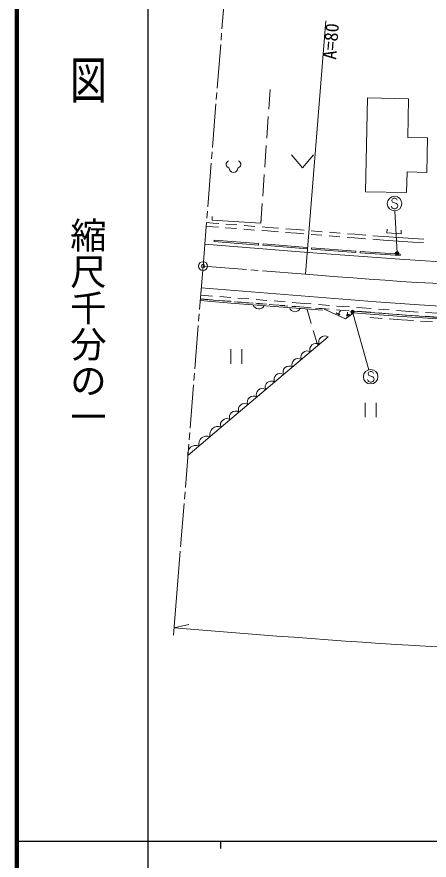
# Model space of a CAD drawing. Units: millimetres at full size, sheet at 1:1000; details may follow other scales. Extents: x 40000 to 680000, y 20000 to 380000.
# Drawn here: x 40000 to 96716, y 202409 to 318585 of the extents above; entities that cross this region are included whole.
import ezdxf
from ezdxf.enums import TextEntityAlignment as Align

# ---------------------------------------------------------------- set-up
doc = ezdxf.new("R2010")
doc.units = ezdxf.units.MM
doc.header["$LTSCALE"] = 1000
doc.header["$PDMODE"] = 32
doc.header["$PDSIZE"] = 500
doc.linetypes.add('CHAIN', pattern=[18.5, 12, -1.5, 3.5, -1.5])
for name, color, linetype, lineweight in [('M-BGD', 7, 'Continuous', 13), ('M-BMK', 2, 'Continuous', 13), ('M-BMK-SRVR', 3, 'Continuous', 13), ('M-STR-HTXT', 7, 'Continuous', 13), ('M-STR-STRC', 7, 'Continuous', 13), ('M-TTL', 2, 'Continuous', 140), ('M-TTL-BAND', 7, 'Continuous', 25)]:
    doc.layers.add(name, color=color, linetype=linetype, lineweight=lineweight)
doc.styles.add('@ＭＳ ゴシック', font='')
doc.styles.add('ＭＳ ゴシック', font='')
doc.styles.get('@ＭＳ ゴシック').set_extended_font_data('@MS Gothic')
doc.styles.get('ＭＳ ゴシック').set_extended_font_data('MS Gothic')

msp = doc.modelspace()

# ---------------------------------------------------------------- linework, layer by layer
at = {"layer": 'M-BGD'}
for p, q in [((74643, 305859), (74829, 308597)), ((93888, 307293), (93775, 301981)), ((74372, 301868), (74575, 304861)), ((93775, 301981), (96485, 301924)), ((74102, 297877), (74305, 300870)), ((77804, 299583), (79304, 297783)), ((79304, 297783), (80804, 299583)), ((73831, 293886), (74034, 296880)), ((73578, 290151), (73763, 292889)), ((66853, 290593), (66886, 291092)), ((66853, 290593), (66886, 291092)), ((73578, 290151), (66853, 290593)), ((73578, 290151), (73610, 290650)), ((66045, 289738), (66955, 289667)), ((66085, 290236), (66993, 290166)), ((66955, 289667), (67723, 289608)), ((66993, 290166), (67762, 290106)), ((68720, 289531), (70216, 289415)), ((68759, 290029), (70254, 289913)), ((71213, 289337), (72708, 289221)), ((71251, 289836), (72747, 289720)), ((73744, 289643), (74513, 289583)), ((74513, 289583), (76012, 289466)), ((77009, 289388), (78508, 289271)), ((90919, 288824), (90952, 289323)), ((90919, 288824), (90952, 289323)), ((73705, 289144), (74474, 289085)), ((74474, 289085), (75973, 288968)), ((76970, 288890), (78468, 288773)), ((78468, 288773), (79472, 288692)), ((78508, 289271), (79511, 289190)), ((80468, 288611), (81964, 288490)), ((80508, 289110), (82003, 288989)), ((82960, 288410), (84455, 288289)), ((82999, 288908), (84495, 288788)), ((85452, 288209), (86455, 288128)), ((85491, 288707), (86494, 288626)), ((86455, 288128), (87957, 288015)), ((86494, 288626), (87994, 288514)), ((88991, 288439), (90491, 288327)), ((90491, 288327), (92498, 288191)), ((92854, 288696), (90919, 288824)), ((92499, 288191), (94474, 288052)), ((92854, 288696), (92887, 289195)), ((73259, 287350), (67151, 287836)), ((73243, 287151), (73259, 287350)), ((79960, 286825), (73862, 287309)), ((88954, 287941), (90455, 287828)), ((90455, 287828), (92464, 287692)), ((92464, 287692), (94444, 287553)), ((94444, 287553), (95948, 287477)), ((94474, 288052), (95974, 287977)), ((79944, 286626), (79960, 286825)), ((86655, 286309), (80552, 286786)), ((86639, 286110), (86655, 286309)), ((92736, 285892), (87245, 286260)), ((92723, 285692), (92736, 285892)), ((65289, 280250), (66923, 280119)), ((67920, 280039), (69415, 279920)), ((69445, 279159), (65229, 279491)), ((69461, 279359), (65245, 279690)), ((65248, 279732), (66882, 279601)), ((67879, 279521), (69374, 279401)), ((69445, 279159), (82056, 278167)), ((70906, 279245), (69909, 279323)), ((70371, 279321), (71866, 279202)), ((70412, 279840), (71907, 279720)), ((72501, 279119), (71504, 279198)), ((72863, 279122), (74358, 279002)), ((72904, 279640), (74399, 279520)), ((74096, 278994), (73099, 279072)), ((75691, 278868), (74694, 278947)), ((75355, 278922), (76850, 278802)), ((75396, 279440), (76891, 279321)), ((77888, 279241), (79522, 279110)), ((79522, 279110), (80505, 279030)), ((81502, 278949), (82997, 278828)), ((77286, 278743), (76289, 278821)), ((77847, 278722), (79480, 278591)), ((78881, 278617), (77884, 278696)), ((80476, 278492), (79479, 278570)), ((79480, 278591), (80465, 278511)), ((80495, 276333), (79929, 278276)), ((82071, 278366), (81074, 278445)), ((81462, 278431), (82957, 278309)), ((83953, 278228), (84938, 278148)), ((83994, 278747), (84977, 278667)), ((84938, 278148), (85702, 278096)), ((84977, 278667), (85740, 278614)), ((86263, 277831), (88603, 277645)), ((86700, 278027), (87465, 277974)), ((86737, 278546), (87500, 278493)), ((88697, 277879), (87460, 277975)), ((88735, 278397), (87500, 278493)), ((91190, 277685), (89694, 277801)), ((91228, 278204), (89732, 278320)), ((93460, 278030), (92225, 278126)), ((95227, 277920), (93460, 278030)), ((97992, 277747), (96225, 277857)), ((88569, 277176), (90243, 277051)), ((91240, 276977), (92915, 276852)), ((93424, 277511), (92187, 277607)), ((92915, 276852), (94547, 276741)), ((95194, 277401), (93424, 277511)), ((95545, 276673), (97177, 276562)), ((97961, 277228), (96192, 277338)), ((81341, 273429), (80775, 275373)), ((69439, 272791), (69439, 270791)), ((70939, 272791), (70939, 270791)), ((87930, 265418), (87930, 263418)), ((89430, 265418), (89430, 263418))]:
    msp.add_line(p, q, dxfattribs=at)
for points in [[(93675, 297218), (93615, 294371), (87971, 294490), (88244, 307412), (93888, 307293)], [(93674, 297218), (96391, 297142), (96485, 301924)], [(73243, 287151), (67135, 287637), (67151, 287836)], [(79944, 286626), (73846, 287109), (73862, 287309)], [(86639, 286110), (80537, 286586), (80552, 286786)], [(92723, 285692), (87232, 286061), (87245, 286260)], [(86287, 277750), (85233, 276991), (82268, 278311)], [(83986, 277810), (83931, 277803), (83991, 277769), (84053, 277721), (84129, 277675), (84187, 277655), (84292, 277599), (84368, 277553), (84442, 277520), (84366, 277566), (84316, 277630), (84254, 277677), (84324, 277673), (84329, 277743), (84336, 277800), (84354, 277872), (84386, 277946), (84448, 278009), (84509, 278073)], [(85297, 277381), (85436, 277385), (85501, 277421), (85591, 277475), (85642, 277509), (85694, 277544), (85747, 277565), (85690, 277571), (85635, 277564), (85567, 277555), (85512, 277548), (85443, 277539), (85377, 277517), (85426, 277565), (85491, 277601), (85496, 277672), (85499, 277756), (85490, 277824), (85495, 277895), (85505, 277924)], [(110073, 276706), (108804, 276728), (105262, 276831), (101783, 276980), (97219, 277230), (92963, 277521), (88618, 277844), (86279, 278031)], [(88604, 277644), (92948, 277321), (97206, 277031), (101773, 276781), (105255, 276631), (108800, 276528), (110069, 276506)], [(82832, 274490), (68084, 262064), (63531, 258175)]]:
    msp.add_lwpolyline(points, dxfattribs=at)
for centre, radius, start, end in [((69336, 298263), 536, 116.08703, 255.33416), ((70264, 298263), 536, 284.66584, 63.91297), ((69800, 297744), 600, 180, 360), ((73283, 279171), 812, 198.12153, 332.8818), ((78267, 278779), 812, 198.12153, 332.8818), ((82371, 273790), 838, 56.61837, 203.61346), ((81142, 272755), 838, 56.61837, 203.61346), ((79913, 271719), 838, 56.61837, 203.61346), ((78684, 270684), 838, 56.61837, 203.61346), ((77455, 269648), 838, 56.61837, 203.61346), ((74997, 267577), 838, 56.61837, 203.61346), ((76226, 268613), 838, 56.61837, 203.61346), ((73768, 266542), 838, 56.61837, 203.61346), ((72539, 265506), 838, 56.61837, 203.61346), ((71310, 264471), 838, 56.61837, 203.61346), ((70081, 263435), 838, 56.61837, 203.61346), ((68852, 262400), 838, 56.61837, 203.61346), ((67669, 261013), 1130, 68.47108, 192.53263), ((66152, 259717), 1130, 68.47108, 192.53263), ((64634, 258421), 1130, 68.47108, 192.53263)]:
    msp.add_arc(centre, radius, start, end, dxfattribs=at)
at = {"layer": 'M-BMK'}
for p, q in [((68212, 316949), (68689, 322930)), ((68085, 315354), (68165, 316350)), ((67561, 308774), (68038, 314755)), ((67434, 307179), (67514, 308176)), ((66910, 300600), (67387, 306581)), ((66783, 299005), (66863, 300002)), ((66259, 292426), (66736, 298407)), ((66132, 290831), (66212, 291828)), ((65608, 284252), (66084, 290233)), ((65608, 284252), (65132, 278271)), ((65608, 284252), (71589, 283776)), ((72187, 283728), (73184, 283649)), ((73782, 283601), (79727, 283127)), ((65084, 277673), (65005, 276676)), ((64957, 276078), (64481, 270097)), ((64433, 269499), (64354, 268502)), ((64306, 267904), (63829, 261923)), ((63782, 261325), (63702, 260328)), ((63655, 259730), (63178, 253749)), ((63131, 253151), (63051, 252154)), ((63004, 251556), (62527, 245575)), ((62480, 244976), (62432, 244378))]:
    msp.add_line(p, q, dxfattribs=at)
at = {"layer": 'M-BMK', "linetype": 'CHAIN'}
msp.add_lwpolyline([(79727, 283127), (81911, 282954), (84095, 282782), (86280, 282613), (88464, 282449), (90650, 282292), (92835, 282143), (95022, 282003), (97209, 281875), (99397, 281761), (101585, 281661), (103775, 281577), (105964, 281512), (108155, 281466), (110345, 281442), (112536, 281440), (114727, 281464), (116917, 281513), (119107, 281591), (121295, 281698), (122333, 281760)], dxfattribs=at)
at = {"layer": 'M-BMK-SRVR'}
msp.add_circle((65608, 284252), 600, dxfattribs=at)
msp.add_point((65608, 284252), dxfattribs=at)
at = {"layer": 'M-STR-HTXT'}
for p, q in [((79727, 283127), (82506, 318017)), ((92314, 286007), (92018, 291864)), ((86175, 277930), (88409, 269966)), ((62432, 244378), (61559, 233413)), ((61638, 234410), (63679, 234849)), ((61638, 234410), (75757, 233285))]:
    msp.add_line(p, q, dxfattribs=at)
msp.add_lwpolyline([(75757, 233285), (78117, 233106), (80476, 232927), (82836, 232752), (85196, 232582), (87557, 232417), (89918, 232260), (92280, 232113), (94642, 231975), (97005, 231850), (99369, 231739), (101733, 231643), (104099, 231563), (106464, 231502), (108830, 231461), (111196, 231441), (113563, 231444), (115929, 231471), (118295, 231523), (120660, 231604), (123023, 231713), (125386, 231852), (125468, 231858)], dxfattribs=at)
for centre, radius in [((92314, 286007), 150), ((92314, 286007), 120), ((92314, 286007), 90), ((92314, 286007), 60), ((92314, 286007), 30), ((92314, 286007), 20), ((86175, 277930), 150), ((86175, 277930), 120), ((86175, 277930), 90), ((86175, 277930), 60), ((86175, 277930), 30), ((86175, 277930), 20)]:
    msp.add_circle(centre, radius, dxfattribs=at)
for p in [(92314, 286007), (86175, 277930)]:
    msp.add_point(p, dxfattribs=at)
at = {"layer": 'M-STR-STRC'}
for p, q in [((91695, 293498), (91604, 293316)), ((91604, 293316), (91604, 293225)), ((91604, 293225), (91695, 293043)), ((91876, 293589), (91695, 293498)), ((91695, 293043), (92240, 292861)), ((92058, 293589), (91876, 293589)), ((92240, 293498), (92058, 293589)), ((92331, 293316), (92240, 293498)), ((92240, 292861), (92331, 292770)), ((92331, 292770), (92422, 292589)), ((91604, 292316), (91513, 292498)), ((91695, 292225), (91604, 292316)), ((91876, 292134), (91695, 292225)), ((92058, 292134), (91876, 292134)), ((92240, 292225), (92058, 292134)), ((92331, 292316), (92240, 292225)), ((92422, 292498), (92331, 292316)), ((92422, 292589), (92422, 292498)), ((65370, 281262), (89414, 279341)), ((88406, 269643), (88315, 269461)), ((88587, 269734), (88406, 269643)), ((88769, 269734), (88587, 269734)), ((88951, 269643), (88769, 269734)), ((89042, 269461), (88951, 269643)), ((88315, 268461), (88224, 268643)), ((88315, 269461), (88315, 269370)), ((88315, 269370), (88406, 269188)), ((88406, 268370), (88315, 268461)), ((88406, 269188), (88951, 269006)), ((88587, 268279), (88406, 268370)), ((88951, 268370), (88769, 268279)), ((88951, 269006), (89042, 268915)), ((89042, 268461), (88951, 268370)), ((89042, 268915), (89133, 268734)), ((89133, 268643), (89042, 268461)), ((89133, 268734), (89133, 268643)), ((88769, 268279), (88587, 268279))]:
    msp.add_line(p, q, dxfattribs=at)
for points in [[(92672, 285200), (80092, 286111), (65847, 287254)], [(92672, 285200), (98269, 284851), (102226, 284705), (105855, 284581), (108819, 284559), (111646, 284570), (115427, 284666), (118744, 284828), (122625, 285068), (126577, 285385), (130534, 285750), (134325, 286192), (135938, 286406)], [(89414, 279341), (95342, 278913), (101971, 278508), (105975, 278344), (110286, 278285), (116078, 278325), (120838, 278462), (124201, 278617), (127647, 278868), (131109, 279240), (137099, 280139)]]:
    msp.add_lwpolyline(points, dxfattribs=at)
for centre in [(91967, 292861), (88678, 269006)]:
    msp.add_circle(centre, 1000, dxfattribs=at)
at = {"layer": 'M-TTL'}
msp.add_line((40000, 380000), (40000, 20000), dxfattribs=at)
at = {"layer": 'M-TTL-BAND'}
for p, q in [((58000, 370000), (58000, 20000)), ((40000, 205000), (579000, 205000)), ((68000, 205000), (68000, 204000))]:
    msp.add_line(p, q, dxfattribs=at)

# ---------------------------------------------------------------- texts
at = {"layer": 'M-STR-HTXT', "style": 'ＭＳ ゴシック'}
msp.add_text('A=80', height=1833, rotation=85.446, dxfattribs=at).set_placement((82091, 312803), align=Align.TOP_LEFT)
at = {"layer": 'M-TTL-BAND', "style": '@ＭＳ ゴシック', "width": 1.4}
msp.add_text('平  面  図', height=3666, rotation=270, dxfattribs=at).set_placement((49777, 306475), align=Align.MIDDLE_RIGHT)
at = {"layer": 'M-TTL-BAND', "style": '@ＭＳ ゴシック'}
msp.add_text('縮尺千分の一', height=3666, rotation=270, dxfattribs=at).set_placement((49777, 261030), align=Align.MIDDLE_RIGHT)

doc.saveas('drawing.dxf')
